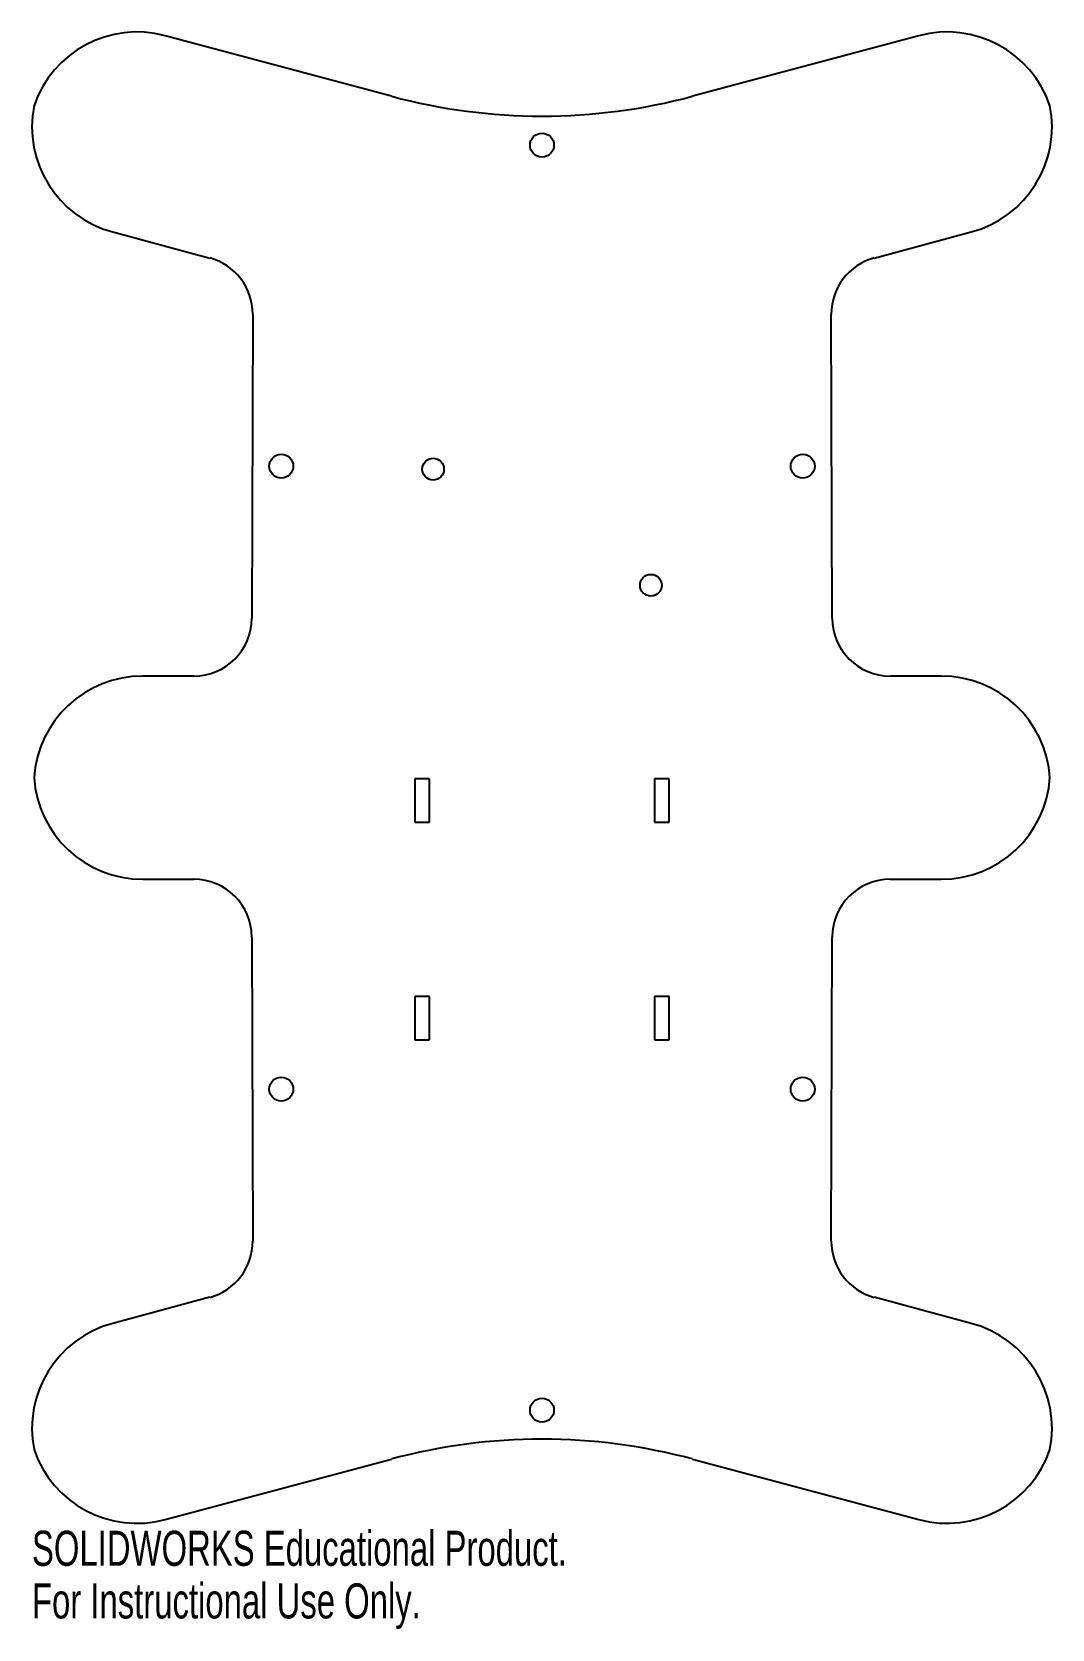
# Model space of a CAD drawing. Header units: millimetres. Extents: x -70 to 70, y -117 to 103.
import ezdxf

# ---------------------------------------------------------------- set-up
doc = ezdxf.new("R2010")
doc.units = ezdxf.units.MM
doc.styles.add('SLDTEXTSTYLE0', font='TXT', dxfattribs={"width": 0.7})

msp = doc.modelspace()

# ---------------------------------------------------------------- linework, layer by layer
at = {"color": 7, "linetype": 'Continuous', "lineweight": 25}
for p, q in [((-20.71, 93.87), (-51.89, 102.22)), ((51.89, 102.22), (20.71, 93.87)), ((-59.13, 75.18), (-45.77, 71.59)), ((45.77, 71.59), (59.13, 75.18)), ((-39.84, 63.84), (-39.97, 21.97)), ((39.97, 21.97), (39.84, 63.84)), ((-47.97, 14), (-55, 14)), ((55, 14), (47.97, 14)), ((-15.5, -0.14), (-17.5, -0.14)), ((-17.5, -0.14), (-17.5, -6.14)), ((-15.5, -6.14), (-15.5, -0.14)), ((15.5, -0.14), (15.5, -6.14)), ((17.5, -0.14), (15.5, -0.14)), ((17.5, -6.14), (17.5, -0.14)), ((-17.5, -6.14), (-15.5, -6.14)), ((15.5, -6.14), (17.5, -6.14)), ((-55, -14), (-47.97, -14)), ((47.97, -14), (55, -14)), ((-39.97, -21.97), (-39.84, -63.84)), ((39.84, -63.84), (39.97, -21.97)), ((-15.5, -30.14), (-17.5, -30.14)), ((-17.5, -30.14), (-17.5, -36.14)), ((-15.5, -36.14), (-15.5, -30.14)), ((15.5, -30.14), (15.5, -36.14)), ((17.5, -30.14), (15.5, -30.14)), ((17.5, -36.14), (17.5, -30.14)), ((-17.5, -36.14), (-15.5, -36.14)), ((15.5, -36.14), (17.5, -36.14)), ((-45.77, -71.59), (-59.13, -75.18)), ((59.13, -75.18), (45.77, -71.59)), ((-51.89, -102.22), (-20.71, -93.87)), ((20.71, -93.87), (51.89, -102.22))]:
    msp.add_line(p, q, dxfattribs=at)
for centre, radius in [((0, 87.14), 1.65), ((-35.91, 42.91), 1.65), ((35.91, 42.91), 1.65), ((-15, 42.5), 1.5), ((15, 26.5), 1.5), ((-35.91, -42.91), 1.65), ((35.91, -42.91), 1.65), ((0, -87.14), 1.65)]:
    msp.add_circle(centre, radius, dxfattribs=at)
for centre, radius, start, end in [((-55.77, 87.73), 15, 75, 161.1774), ((55.77, 87.73), 15, 18.8226, 105), ((-55.25, 89.67), 15, 168.8226, 255), ((0, 171.14), 80, 255, 285), ((55.25, 89.67), 15, 285, 11.1774), ((-47.84, 63.87), 8, 359.8118, 75), ((47.84, 63.87), 8, 105, 180.1882), ((-47.97, 22), 8, 270, 359.8118), ((47.97, 22), 8, 180.1882, 270), ((-55, -1), 15, 90, 176.1774), ((55, -1), 15, 3.8226, 90), ((-55, 1), 15, 183.8226, 270), ((55, 1), 15, 270, 356.1774), ((-47.97, -22), 8, 0.1882, 90), ((47.97, -22), 8, 90, 179.8118), ((-47.84, -63.87), 8, 285, 0.1882), ((47.84, -63.87), 8, 179.8118, 255), ((-55.25, -89.67), 15, 105, 191.1774), ((55.25, -89.67), 15, 348.8226, 75), ((0, -171.14), 80, 75, 105), ((-55.77, -87.73), 15, 198.8226, 285), ((55.77, -87.73), 15, 255, 341.1774)]:
    msp.add_arc(centre, radius, start, end, dxfattribs=at)

# ---------------------------------------------------------------- texts
at = {"color": 7, "linetype": 'Continuous', "char_height": 4.8336, "attachment_point": 1, "style": 'SLDTEXTSTYLE0'}
for s, insert in [('SOLIDWORKS Educational Product.', (-70.25, -103.75)), ('For Instructional Use Only.', (-70.25, -111))]:
    msp.add_mtext(s, dxfattribs=dict(at, insert=insert))

doc.saveas('drawing.dxf')
